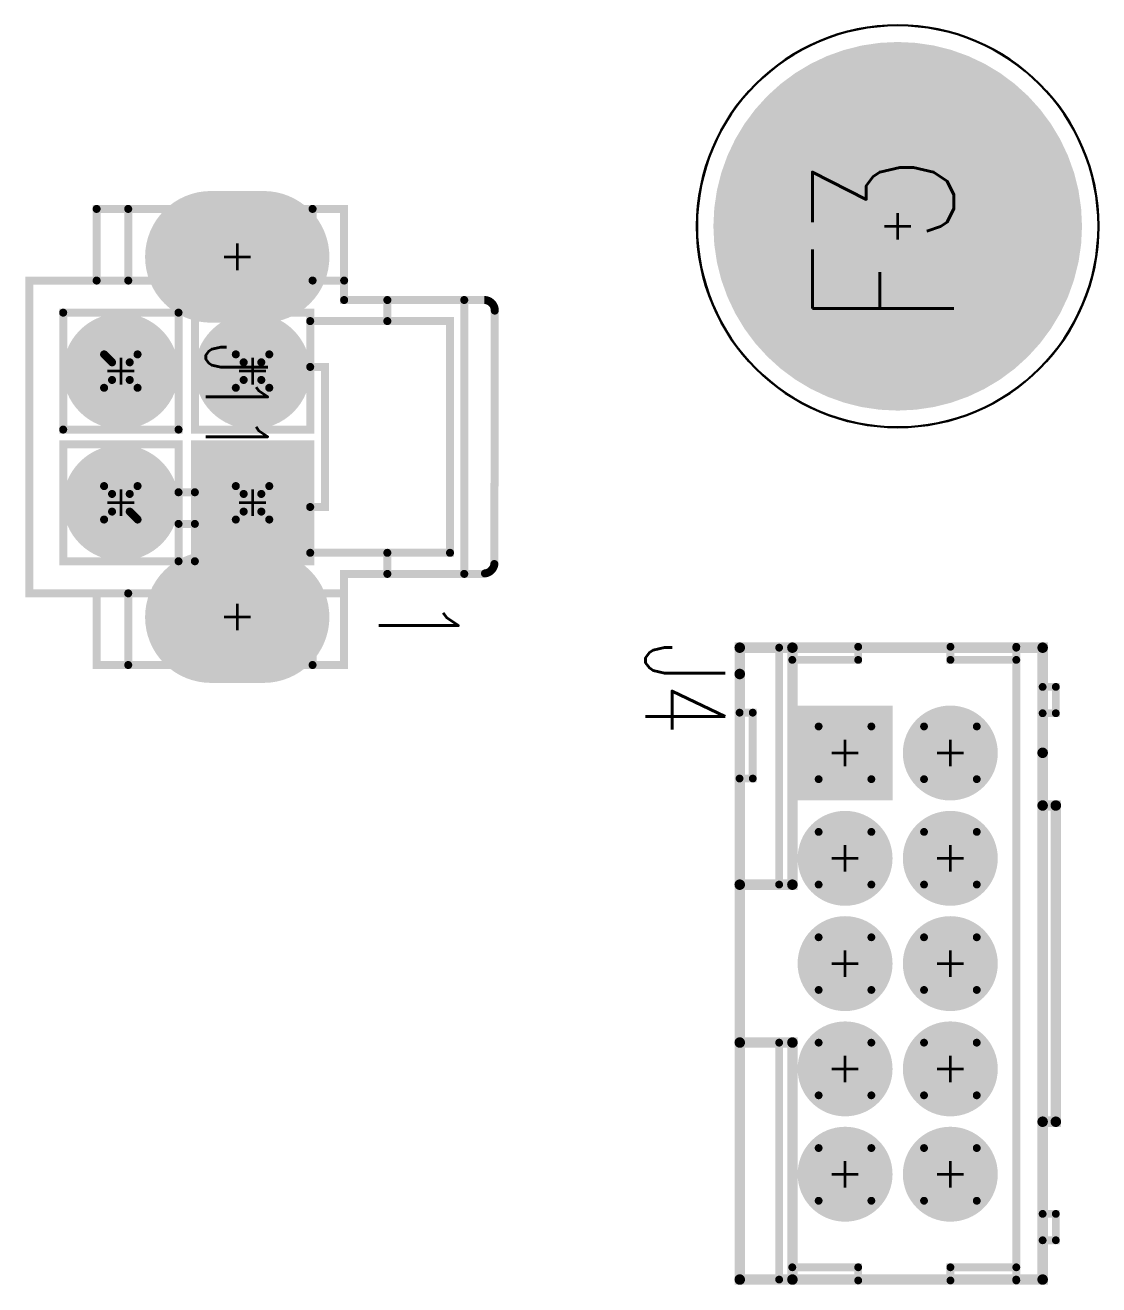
# Model space of a CAD drawing. Extents: x -711 to 95, y -82 to 290.
# Drawn here: x -607.07 to -586.68, y 159.9 to 183.82 of the extents above; entities that cross this region are included whole.
import ezdxf

# ---------------------------------------------------------------- set-up
doc = ezdxf.new("R2010")
doc.units = 0
doc.linetypes.add('KEEPOUT_00010000', pattern=[2, 1, 1])
for name, color, linetype in [('DRIL_PLTE_THRU_01', 96, 'CONTINUOUS'), ('DRIL_PLTE_THRU_02', 255, 'CONTINUOUS'), ('DRIL_PLTE_THRU_03', 3, 'CONTINUOUS'), ('DRIL_PLTE_THRU_04', 136, 'CONTINUOUS'), ('DRIL_PLTE_THRU_05', 176, 'CONTINUOUS'), ('DRIL_PLTE_THRU_06', 16, 'CONTINUOUS'), ('DRIL_SYMBOL', 2, 'CONTINUOUS'), ('KEEPOUT_01', 3, 'CONTINUOUS'), ('KEEPOUT_06', 1, 'CONTINUOUS'), ('PADS_BOT', 1, 'CONTINUOUS'), ('PADS_INNER', 3, 'CONTINUOUS'), ('PADS_TOP', 3, 'CONTINUOUS'), ('PADS_XR_02', 253, 'CONTINUOUS'), ('PADS_XR_03', 96, 'CONTINUOUS'), ('PADS_XR_22', 16, 'CONTINUOUS'), ('PADS_XR_23', 136, 'CONTINUOUS'), ('PADS_XR_27', 3, 'CONTINUOUS'), ('PADS_XR_30', 4, 'CONTINUOUS'), ('PART_NAME_26', 255, 'CONTINUOUS'), ('PART_NAME_27', 3, 'CONTINUOUS'), ('PART_TOP_2DLINE_26', 255, 'CONTINUOUS'), ('PART_TOP_2DLINE_27', 3, 'CONTINUOUS'), ('PART_TOP_COPPER_26', 255, 'CONTINUOUS'), ('PART_TOP_COPPER_27', 3, 'CONTINUOUS'), ('PART_TOP_TEXT_26', 255, 'CONTINUOUS')]:
    doc.layers.add(name, color=color, linetype=linetype)
doc.styles.add('W0$0254', font='simplex', dxfattribs={"width": 0.75})
doc.styles.add('W0$1524', font='simplex', dxfattribs={"width": 0.75})
doc.styles.add('W0$254', font='simplex', dxfattribs={"width": 0.75})

# ---------------------------------------------------------------- blocks, each defined once
blk = doc.blocks.new('PART_BODY_TOP_69')
at = {"layer": 'KEEPOUT_01', "linetype": 'KEEPOUT_00010000'}
blk.add_lwpolyline([(-3.818, 0, 1), (3.818, 0, 1)], format="xyb", close=True, dxfattribs=at)
at = {"layer": 'KEEPOUT_06', "linetype": 'KEEPOUT_00010000'}
blk.add_lwpolyline([(-3.81, 0, 1), (3.81, 0, 1)], format="xyb", close=True, dxfattribs=at)
blk = doc.blocks.new('DRIL_SYMBOL_3$50012')
at = {"layer": 'DRIL_SYMBOL', "const_width": 0.0508}
for points in [[(0, -0.254), (0, 0.254)], [(-0.254, 0), (0.254, 0)]]:
    blk.add_lwpolyline(points, dxfattribs=at)
blk = doc.blocks.new('DRIL_HOLE_3$50012')
at = {"const_width": 1.75006}
blk.add_lwpolyline([(-0.87503, 0, 1), (0.87503, 0, 1)], format="xyb", close=True, dxfattribs=at)
blk.add_blockref('DRIL_SYMBOL_3$50012', (0, 0))
blk = doc.blocks.new('PAD_8')
at = {"const_width": 1.75006}
blk.add_lwpolyline([(0, -0.87503, 1), (0, 0.87503, 1)], format="xyb", close=True, dxfattribs=at)
blk = doc.blocks.new('PAD_9')
at = {"const_width": 3.499697}
blk.add_lwpolyline([(0, -1.749848, 1), (0, 1.749848, 1)], format="xyb", close=True, dxfattribs=at)
blk = doc.blocks.new('PAD_10')
at = {"const_width": 2}
blk.add_lwpolyline([(0, -1, 1), (0, 1, 1)], format="xyb", close=True, dxfattribs=at)
blk = doc.blocks.new('PAD_0')
blk.add_lwpolyline([(0, 0, 1), (0, 0, 1)], format="xyb", close=True)
blk = doc.blocks.new('STK_TOP_18')
at = {"layer": 'DRIL_PLTE_THRU_01'}
blk.add_blockref('DRIL_HOLE_3$50012', (0, 0), dxfattribs=at)
at = {"layer": 'DRIL_PLTE_THRU_02'}
blk.add_blockref('DRIL_HOLE_3$50012', (0, 0), dxfattribs=at)
at = {"layer": 'DRIL_PLTE_THRU_03'}
blk.add_blockref('DRIL_HOLE_3$50012', (0, 0), dxfattribs=at)
at = {"layer": 'DRIL_PLTE_THRU_04'}
blk.add_blockref('DRIL_HOLE_3$50012', (0, 0), dxfattribs=at)
at = {"layer": 'DRIL_PLTE_THRU_05'}
blk.add_blockref('DRIL_HOLE_3$50012', (0, 0), dxfattribs=at)
at = {"layer": 'DRIL_PLTE_THRU_06'}
blk.add_blockref('DRIL_HOLE_3$50012', (0, 0), dxfattribs=at)
at = {"layer": 'PADS_BOT'}
blk.add_blockref('PAD_9', (0, 0), dxfattribs=at)
at = {"layer": 'PADS_INNER'}
blk.add_blockref('PAD_8', (0, 0), dxfattribs=at)
at = {"layer": 'PADS_TOP'}
blk.add_blockref('PAD_9', (0, 0), dxfattribs=at)
at = {"layer": 'PADS_XR_02'}
blk.add_blockref('PAD_10', (0, 0), dxfattribs=at)
at = {"layer": 'PADS_XR_03'}
blk.add_blockref('PAD_10', (0, 0), dxfattribs=at)
at = {"layer": 'PADS_XR_22'}
blk.add_blockref('PAD_0', (0, 0), dxfattribs=at)
at = {"layer": 'PADS_XR_23'}
blk.add_blockref('PAD_0', (0, 0), dxfattribs=at)
at = {"layer": 'PADS_XR_27'}
blk.add_blockref('PAD_0', (0, 0), dxfattribs=at)
at = {"layer": 'PADS_XR_30'}
blk.add_blockref('PAD_0', (0, 0), dxfattribs=at)
blk = doc.blocks.new('SYM_TOP_13')
for name in ['PART_BODY_TOP_69', 'STK_TOP_18']:
    blk.add_blockref(name, (0, 0))
blk = doc.blocks.new('PART_TOP_50')
blk.add_blockref('SYM_TOP_13', (0, 0))
at = {"layer": 'PART_NAME_26', "style": 'W0$0254', "width": 0.75}
blk.add_text('F3', height=2.68478, rotation=90, dxfattribs=at).set_placement((1.066006, -1.905))
blk = doc.blocks.new('SMOOTH_0$1494366667')
at = {"const_width": 0.0747}
blk.add_lwpolyline([(-0.037, 0, 1), (0.037, 0, 1)], format="xyb", close=True, dxfattribs=at)
blk = doc.blocks.new('SMOOTH_0$19939')
at = {"const_width": 0.0997}
blk.add_lwpolyline([(-0.05, 0, 1), (0.05, 0, 1)], format="xyb", close=True, dxfattribs=at)
blk = doc.blocks.new('PART_BODY_TOP_71')
at = {"layer": 'PART_TOP_2DLINE_26'}
for points, const_width in [([(3.002, 2.752), (3.002, 3.002), (-3.002, 3.002), (-3.002, 2.752), (-4.003, 2.752)], 0.199), ([(-5.499, -2.999), (-5.999, -2.999), (-5.999, 2.752), (5.999, 2.752), (5.999, -2.999), (-5.499, -2.999)], 0.199), ([(-5.999, 2.251), (5.999, 2.251)], 0.149), ([(-3.502, 1.501), (-4.503, 0.5)], 0.149), ([(-4.503, 1.501), (-3.502, 1.501), (-3.502, 0.5), (-4.503, 0.5), (-4.503, 1.501)], 0.149), ([(-4.503, 1.501), (-3.502, 0.5)], 0.149), ([(-2.501, 1.501), (-1.501, 1.501), (-1.501, 0.5), (-2.501, 0.5), (-2.501, 1.501)], 0.149), ([(-2.501, 1.501), (-1.501, 0.5)], 0.149), ([(-1.501, 1.501), (-2.501, 0.5)], 0.149), ([(-0.5, 1.501), (0.5, 1.501), (0.5, 0.5), (-0.5, 0.5), (-0.5, 1.501)], 0.149), ([(-0.5, 1.501), (0.5, 0.5)], 0.149), ([(0.5, 1.501), (-0.5, 0.5)], 0.149), ([(1.501, 1.501), (2.501, 1.501), (2.501, 0.5), (1.501, 0.5), (1.501, 1.501)], 0.149), ([(1.501, 1.501), (2.501, 0.5)], 0.149), ([(2.501, 1.501), (1.501, 0.5)], 0.149), ([(3.502, 1.501), (4.503, 1.501), (4.503, 0.5), (3.502, 0.5), (3.502, 1.501)], 0.149), ([(3.502, 1.501), (4.503, 0.5)], 0.149), ([(4.503, 1.501), (3.502, 0.5)], 0.149), ([(-4.503, -0.5), (-3.502, -0.5), (-3.502, -1.501), (-4.503, -1.501), (-4.503, -0.5)], 0.149), ([(-4.503, -0.5), (-3.502, -1.501)], 0.149), ([(-3.502, -0.5), (-4.503, -1.501)], 0.149), ([(-2.501, -0.5), (-1.501, -1.501)], 0.149), ([(-2.501, -0.5), (-1.501, -0.5), (-1.501, -1.501), (-2.501, -1.501), (-2.501, -0.5)], 0.149), ([(-1.501, -0.5), (-2.501, -1.501)], 0.149), ([(-0.5, -0.5), (0.5, -0.5), (0.5, -1.501), (-0.5, -1.501), (-0.5, -0.5)], 0.149), ([(-0.5, -0.5), (0.5, -1.501)], 0.149), ([(0.5, -0.5), (-0.5, -1.501)], 0.149), ([(1.501, -0.5), (2.501, -1.501)], 0.149), ([(2.501, -0.5), (1.501, -1.501)], 0.149), ([(1.501, -0.5), (2.501, -0.5), (2.501, -1.501), (1.501, -1.501), (1.501, -0.5)], 0.149), ([(3.502, -0.5), (4.503, -1.501)], 0.149), ([(3.502, -0.5), (4.503, -0.5), (4.503, -1.501), (3.502, -1.501), (3.502, -0.5)], 0.149), ([(4.503, -0.5), (3.502, -1.501)], 0.149), ([(-5.999, -1.999), (-1.499, -1.999), (-1.499, -2.999)], 0.199), ([(5.999, -1.999), (1.499, -1.999), (1.499, -2.999)], 0.199), ([(-5.999, -2.251), (-1.501, -2.251)], 0.149), ([(5.999, -2.251), (1.501, -2.251)], 0.149)]:
    blk.add_lwpolyline(points, dxfattribs=dict(at, const_width=const_width))
at = {"layer": 'PART_TOP_2DLINE_27'}
for points, const_width in [([(3.002, 2.752), (3.002, 3.002), (-3.002, 3.002), (-3.002, 2.752), (-4.003, 2.752)], 0.199), ([(-5.499, -2.999), (-5.999, -2.999), (-5.999, 2.752), (5.999, 2.752), (5.999, -2.999), (-5.499, -2.999)], 0.199), ([(-5.999, 2.251), (5.999, 2.251)], 0.149), ([(-3.502, 1.501), (-4.503, 0.5)], 0.149), ([(-4.503, 1.501), (-3.502, 1.501), (-3.502, 0.5), (-4.503, 0.5), (-4.503, 1.501)], 0.149), ([(-4.503, 1.501), (-3.502, 0.5)], 0.149), ([(-2.501, 1.501), (-1.501, 1.501), (-1.501, 0.5), (-2.501, 0.5), (-2.501, 1.501)], 0.149), ([(-2.501, 1.501), (-1.501, 0.5)], 0.149), ([(-1.501, 1.501), (-2.501, 0.5)], 0.149), ([(-0.5, 1.501), (0.5, 1.501), (0.5, 0.5), (-0.5, 0.5), (-0.5, 1.501)], 0.149), ([(-0.5, 1.501), (0.5, 0.5)], 0.149), ([(0.5, 1.501), (-0.5, 0.5)], 0.149), ([(1.501, 1.501), (2.501, 1.501), (2.501, 0.5), (1.501, 0.5), (1.501, 1.501)], 0.149), ([(1.501, 1.501), (2.501, 0.5)], 0.149), ([(2.501, 1.501), (1.501, 0.5)], 0.149), ([(3.502, 1.501), (4.503, 1.501), (4.503, 0.5), (3.502, 0.5), (3.502, 1.501)], 0.149), ([(3.502, 1.501), (4.503, 0.5)], 0.149), ([(4.503, 1.501), (3.502, 0.5)], 0.149), ([(-4.503, -0.5), (-3.502, -0.5), (-3.502, -1.501), (-4.503, -1.501), (-4.503, -0.5)], 0.149), ([(-4.503, -0.5), (-3.502, -1.501)], 0.149), ([(-3.502, -0.5), (-4.503, -1.501)], 0.149), ([(-2.501, -0.5), (-1.501, -1.501)], 0.149), ([(-2.501, -0.5), (-1.501, -0.5), (-1.501, -1.501), (-2.501, -1.501), (-2.501, -0.5)], 0.149), ([(-1.501, -0.5), (-2.501, -1.501)], 0.149), ([(-0.5, -0.5), (0.5, -0.5), (0.5, -1.501), (-0.5, -1.501), (-0.5, -0.5)], 0.149), ([(-0.5, -0.5), (0.5, -1.501)], 0.149), ([(0.5, -0.5), (-0.5, -1.501)], 0.149), ([(1.501, -0.5), (2.501, -1.501)], 0.149), ([(2.501, -0.5), (1.501, -1.501)], 0.149), ([(1.501, -0.5), (2.501, -0.5), (2.501, -1.501), (1.501, -1.501), (1.501, -0.5)], 0.149), ([(3.502, -0.5), (4.503, -1.501)], 0.149), ([(3.502, -0.5), (4.503, -0.5), (4.503, -1.501), (3.502, -1.501), (3.502, -0.5)], 0.149), ([(4.503, -0.5), (3.502, -1.501)], 0.149), ([(-5.999, -1.999), (-1.499, -1.999), (-1.499, -2.999)], 0.199), ([(5.999, -1.999), (1.499, -1.999), (1.499, -2.999)], 0.199), ([(-5.999, -2.251), (-1.501, -2.251)], 0.149), ([(5.999, -2.251), (1.501, -2.251)], 0.149)]:
    blk.add_lwpolyline(points, dxfattribs=dict(at, const_width=const_width))
at = {"layer": 'PART_TOP_COPPER_26', "const_width": 0.149}
for points in [[(-4.754, 3.002), (-4.754, 2.752), (-5.254, 2.752), (-5.254, 3.002)], [(4.752, 2.752), (5.253, 2.752), (5.253, 3.002), (4.752, 3.002)], [(-6.016, 1.001), (-5.767, 1.001), (-5.767, 2.252), (-6.016, 2.252)], [(5.766, 1.001), (6.016, 1.001), (6.016, 2.252), (5.766, 2.252)], [(-5.767, -0.75), (-5.767, -2.001), (-6.016, -2.001), (-6.016, -0.75)], [(6.016, -0.75), (6.016, -2.001), (5.766, -2.001), (5.766, -0.75)], [(-3.514, -3.002), (-3.514, -2.752), (-4.765, -2.752), (-4.765, -3.002)]]:
    blk.add_lwpolyline(points, close=True, dxfattribs=at)
at = {"layer": 'PART_TOP_COPPER_27', "const_width": 0.149}
for points in [[(-4.754, 3.002), (-4.754, 2.752), (-5.254, 2.752), (-5.254, 3.002)], [(4.752, 2.752), (5.253, 2.752), (5.253, 3.002), (4.752, 3.002)], [(-6.016, 1.001), (-5.767, 1.001), (-5.767, 2.252), (-6.016, 2.252)], [(5.766, 1.001), (6.016, 1.001), (6.016, 2.252), (5.766, 2.252)], [(-5.767, -0.75), (-5.767, -2.001), (-6.016, -2.001), (-6.016, -0.75)], [(6.016, -0.75), (6.016, -2.001), (5.766, -2.001), (5.766, -0.75)], [(-3.514, -3.002), (-3.514, -2.752), (-4.765, -2.752), (-4.765, -3.002)]]:
    blk.add_lwpolyline(points, close=True, dxfattribs=at)
at = {"layer": 'PART_TOP_2DLINE_26'}
for name, p in [('SMOOTH_0$19939', (-3.002, 3.002)), ('SMOOTH_0$19939', (3.002, 3.002)), ('SMOOTH_0$19939', (-5.999, 2.752)), ('SMOOTH_0$19939', (-4.003, 2.752)), ('SMOOTH_0$19939', (-3.002, 2.752)), ('SMOOTH_0$19939', (3.002, 2.752)), ('SMOOTH_0$19939', (5.999, 2.752)), ('SMOOTH_0$1494366667', (-5.999, 2.251)), ('SMOOTH_0$1494366667', (5.999, 2.251)), ('SMOOTH_0$1494366667', (-4.503, 1.501)), ('SMOOTH_0$1494366667', (-4.503, 1.501)), ('SMOOTH_0$1494366667', (-4.503, 1.501)), ('SMOOTH_0$1494366667', (-3.502, 1.501)), ('SMOOTH_0$1494366667', (-3.502, 1.501)), ('SMOOTH_0$1494366667', (-2.501, 1.501)), ('SMOOTH_0$1494366667', (-2.501, 1.501)), ('SMOOTH_0$1494366667', (-2.501, 1.501)), ('SMOOTH_0$1494366667', (-1.501, 1.501)), ('SMOOTH_0$1494366667', (-1.501, 1.501)), ('SMOOTH_0$1494366667', (-0.5, 1.501)), ('SMOOTH_0$1494366667', (-0.5, 1.501)), ('SMOOTH_0$1494366667', (-0.5, 1.501)), ('SMOOTH_0$1494366667', (0.5, 1.501)), ('SMOOTH_0$1494366667', (0.5, 1.501)), ('SMOOTH_0$1494366667', (1.501, 1.501)), ('SMOOTH_0$1494366667', (1.501, 1.501)), ('SMOOTH_0$1494366667', (1.501, 1.501)), ('SMOOTH_0$1494366667', (2.501, 1.501)), ('SMOOTH_0$1494366667', (2.501, 1.501)), ('SMOOTH_0$1494366667', (3.502, 1.501)), ('SMOOTH_0$1494366667', (3.502, 1.501)), ('SMOOTH_0$1494366667', (3.502, 1.501)), ('SMOOTH_0$1494366667', (4.503, 1.501)), ('SMOOTH_0$1494366667', (4.503, 1.501)), ('SMOOTH_0$1494366667', (-4.503, 0.5)), ('SMOOTH_0$1494366667', (-4.503, 0.5)), ('SMOOTH_0$1494366667', (-3.502, 0.5)), ('SMOOTH_0$1494366667', (-3.502, 0.5)), ('SMOOTH_0$1494366667', (-2.501, 0.5)), ('SMOOTH_0$1494366667', (-2.501, 0.5)), ('SMOOTH_0$1494366667', (-1.501, 0.5)), ('SMOOTH_0$1494366667', (-1.501, 0.5)), ('SMOOTH_0$1494366667', (-0.5, 0.5)), ('SMOOTH_0$1494366667', (-0.5, 0.5)), ('SMOOTH_0$1494366667', (0.5, 0.5)), ('SMOOTH_0$1494366667', (0.5, 0.5)), ('SMOOTH_0$1494366667', (1.501, 0.5)), ('SMOOTH_0$1494366667', (1.501, 0.5)), ('SMOOTH_0$1494366667', (2.501, 0.5)), ('SMOOTH_0$1494366667', (2.501, 0.5)), ('SMOOTH_0$1494366667', (3.502, 0.5)), ('SMOOTH_0$1494366667', (3.502, 0.5)), ('SMOOTH_0$1494366667', (4.503, 0.5)), ('SMOOTH_0$1494366667', (4.503, 0.5)), ('SMOOTH_0$1494366667', (-4.503, -0.5)), ('SMOOTH_0$1494366667', (-4.503, -0.5)), ('SMOOTH_0$1494366667', (-4.503, -0.5)), ('SMOOTH_0$1494366667', (-3.502, -0.5)), ('SMOOTH_0$1494366667', (-3.502, -0.5)), ('SMOOTH_0$1494366667', (-2.501, -0.5)), ('SMOOTH_0$1494366667', (-2.501, -0.5)), ('SMOOTH_0$1494366667', (-2.501, -0.5)), ('SMOOTH_0$1494366667', (-1.501, -0.5)), ('SMOOTH_0$1494366667', (-1.501, -0.5)), ('SMOOTH_0$1494366667', (-0.5, -0.5)), ('SMOOTH_0$1494366667', (-0.5, -0.5)), ('SMOOTH_0$1494366667', (-0.5, -0.5)), ('SMOOTH_0$1494366667', (0.5, -0.5)), ('SMOOTH_0$1494366667', (0.5, -0.5)), ('SMOOTH_0$1494366667', (1.501, -0.5)), ('SMOOTH_0$1494366667', (1.501, -0.5)), ('SMOOTH_0$1494366667', (1.501, -0.5)), ('SMOOTH_0$1494366667', (2.501, -0.5)), ('SMOOTH_0$1494366667', (2.501, -0.5)), ('SMOOTH_0$1494366667', (3.502, -0.5)), ('SMOOTH_0$1494366667', (3.502, -0.5)), ('SMOOTH_0$1494366667', (3.502, -0.5)), ('SMOOTH_0$1494366667', (4.503, -0.5)), ('SMOOTH_0$1494366667', (4.503, -0.5)), ('SMOOTH_0$1494366667', (-4.503, -1.501)), ('SMOOTH_0$1494366667', (-4.503, -1.501)), ('SMOOTH_0$1494366667', (-3.502, -1.501)), ('SMOOTH_0$1494366667', (-3.502, -1.501)), ('SMOOTH_0$1494366667', (-2.501, -1.501)), ('SMOOTH_0$1494366667', (-2.501, -1.501)), ('SMOOTH_0$1494366667', (-1.501, -1.501)), ('SMOOTH_0$1494366667', (-1.501, -1.501)), ('SMOOTH_0$1494366667', (-0.5, -1.501)), ('SMOOTH_0$1494366667', (-0.5, -1.501)), ('SMOOTH_0$1494366667', (0.5, -1.501)), ('SMOOTH_0$1494366667', (0.5, -1.501)), ('SMOOTH_0$1494366667', (1.501, -1.501)), ('SMOOTH_0$1494366667', (1.501, -1.501)), ('SMOOTH_0$1494366667', (2.501, -1.501)), ('SMOOTH_0$1494366667', (2.501, -1.501)), ('SMOOTH_0$1494366667', (3.502, -1.501)), ('SMOOTH_0$1494366667', (3.502, -1.501)), ('SMOOTH_0$1494366667', (4.503, -1.501)), ('SMOOTH_0$1494366667', (4.503, -1.501)), ('SMOOTH_0$19939', (-5.999, -1.999)), ('SMOOTH_0$19939', (-1.499, -1.999)), ('SMOOTH_0$19939', (1.499, -1.999)), ('SMOOTH_0$19939', (5.999, -1.999)), ('SMOOTH_0$1494366667', (-5.999, -2.251)), ('SMOOTH_0$1494366667', (-1.501, -2.251)), ('SMOOTH_0$1494366667', (1.501, -2.251)), ('SMOOTH_0$1494366667', (5.999, -2.251)), ('SMOOTH_0$19939', (-5.999, -2.999)), ('SMOOTH_0$19939', (-5.499, -2.999)), ('SMOOTH_0$19939', (-5.499, -2.999)), ('SMOOTH_0$19939', (-1.499, -2.999)), ('SMOOTH_0$19939', (1.499, -2.999)), ('SMOOTH_0$19939', (5.999, -2.999))]:
    blk.add_blockref(name, p, dxfattribs=at)
at = {"layer": 'PART_TOP_2DLINE_27'}
for name, p in [('SMOOTH_0$19939', (-3.002, 3.002)), ('SMOOTH_0$19939', (3.002, 3.002)), ('SMOOTH_0$19939', (-5.999, 2.752)), ('SMOOTH_0$19939', (-4.003, 2.752)), ('SMOOTH_0$19939', (-3.002, 2.752)), ('SMOOTH_0$19939', (3.002, 2.752)), ('SMOOTH_0$19939', (5.999, 2.752)), ('SMOOTH_0$1494366667', (-5.999, 2.251)), ('SMOOTH_0$1494366667', (5.999, 2.251)), ('SMOOTH_0$1494366667', (-4.503, 1.501)), ('SMOOTH_0$1494366667', (-4.503, 1.501)), ('SMOOTH_0$1494366667', (-4.503, 1.501)), ('SMOOTH_0$1494366667', (-3.502, 1.501)), ('SMOOTH_0$1494366667', (-3.502, 1.501)), ('SMOOTH_0$1494366667', (-2.501, 1.501)), ('SMOOTH_0$1494366667', (-2.501, 1.501)), ('SMOOTH_0$1494366667', (-2.501, 1.501)), ('SMOOTH_0$1494366667', (-1.501, 1.501)), ('SMOOTH_0$1494366667', (-1.501, 1.501)), ('SMOOTH_0$1494366667', (-0.5, 1.501)), ('SMOOTH_0$1494366667', (-0.5, 1.501)), ('SMOOTH_0$1494366667', (-0.5, 1.501)), ('SMOOTH_0$1494366667', (0.5, 1.501)), ('SMOOTH_0$1494366667', (0.5, 1.501)), ('SMOOTH_0$1494366667', (1.501, 1.501)), ('SMOOTH_0$1494366667', (1.501, 1.501)), ('SMOOTH_0$1494366667', (1.501, 1.501)), ('SMOOTH_0$1494366667', (2.501, 1.501)), ('SMOOTH_0$1494366667', (2.501, 1.501)), ('SMOOTH_0$1494366667', (3.502, 1.501)), ('SMOOTH_0$1494366667', (3.502, 1.501)), ('SMOOTH_0$1494366667', (3.502, 1.501)), ('SMOOTH_0$1494366667', (4.503, 1.501)), ('SMOOTH_0$1494366667', (4.503, 1.501)), ('SMOOTH_0$1494366667', (-4.503, 0.5)), ('SMOOTH_0$1494366667', (-4.503, 0.5)), ('SMOOTH_0$1494366667', (-3.502, 0.5)), ('SMOOTH_0$1494366667', (-3.502, 0.5)), ('SMOOTH_0$1494366667', (-2.501, 0.5)), ('SMOOTH_0$1494366667', (-2.501, 0.5)), ('SMOOTH_0$1494366667', (-1.501, 0.5)), ('SMOOTH_0$1494366667', (-1.501, 0.5)), ('SMOOTH_0$1494366667', (-0.5, 0.5)), ('SMOOTH_0$1494366667', (-0.5, 0.5)), ('SMOOTH_0$1494366667', (0.5, 0.5)), ('SMOOTH_0$1494366667', (0.5, 0.5)), ('SMOOTH_0$1494366667', (1.501, 0.5)), ('SMOOTH_0$1494366667', (1.501, 0.5)), ('SMOOTH_0$1494366667', (2.501, 0.5)), ('SMOOTH_0$1494366667', (2.501, 0.5)), ('SMOOTH_0$1494366667', (3.502, 0.5)), ('SMOOTH_0$1494366667', (3.502, 0.5)), ('SMOOTH_0$1494366667', (4.503, 0.5)), ('SMOOTH_0$1494366667', (4.503, 0.5)), ('SMOOTH_0$1494366667', (-4.503, -0.5)), ('SMOOTH_0$1494366667', (-4.503, -0.5)), ('SMOOTH_0$1494366667', (-4.503, -0.5)), ('SMOOTH_0$1494366667', (-3.502, -0.5)), ('SMOOTH_0$1494366667', (-3.502, -0.5)), ('SMOOTH_0$1494366667', (-2.501, -0.5)), ('SMOOTH_0$1494366667', (-2.501, -0.5)), ('SMOOTH_0$1494366667', (-2.501, -0.5)), ('SMOOTH_0$1494366667', (-1.501, -0.5)), ('SMOOTH_0$1494366667', (-1.501, -0.5)), ('SMOOTH_0$1494366667', (-0.5, -0.5)), ('SMOOTH_0$1494366667', (-0.5, -0.5)), ('SMOOTH_0$1494366667', (-0.5, -0.5)), ('SMOOTH_0$1494366667', (0.5, -0.5)), ('SMOOTH_0$1494366667', (0.5, -0.5)), ('SMOOTH_0$1494366667', (1.501, -0.5)), ('SMOOTH_0$1494366667', (1.501, -0.5)), ('SMOOTH_0$1494366667', (1.501, -0.5)), ('SMOOTH_0$1494366667', (2.501, -0.5)), ('SMOOTH_0$1494366667', (2.501, -0.5)), ('SMOOTH_0$1494366667', (3.502, -0.5)), ('SMOOTH_0$1494366667', (3.502, -0.5)), ('SMOOTH_0$1494366667', (3.502, -0.5)), ('SMOOTH_0$1494366667', (4.503, -0.5)), ('SMOOTH_0$1494366667', (4.503, -0.5)), ('SMOOTH_0$1494366667', (-4.503, -1.501)), ('SMOOTH_0$1494366667', (-4.503, -1.501)), ('SMOOTH_0$1494366667', (-3.502, -1.501)), ('SMOOTH_0$1494366667', (-3.502, -1.501)), ('SMOOTH_0$1494366667', (-2.501, -1.501)), ('SMOOTH_0$1494366667', (-2.501, -1.501)), ('SMOOTH_0$1494366667', (-1.501, -1.501)), ('SMOOTH_0$1494366667', (-1.501, -1.501)), ('SMOOTH_0$1494366667', (-0.5, -1.501)), ('SMOOTH_0$1494366667', (-0.5, -1.501)), ('SMOOTH_0$1494366667', (0.5, -1.501)), ('SMOOTH_0$1494366667', (0.5, -1.501)), ('SMOOTH_0$1494366667', (1.501, -1.501)), ('SMOOTH_0$1494366667', (1.501, -1.501)), ('SMOOTH_0$1494366667', (2.501, -1.501)), ('SMOOTH_0$1494366667', (2.501, -1.501)), ('SMOOTH_0$1494366667', (3.502, -1.501)), ('SMOOTH_0$1494366667', (3.502, -1.501)), ('SMOOTH_0$1494366667', (4.503, -1.501)), ('SMOOTH_0$1494366667', (4.503, -1.501)), ('SMOOTH_0$19939', (-5.999, -1.999)), ('SMOOTH_0$19939', (-1.499, -1.999)), ('SMOOTH_0$19939', (1.499, -1.999)), ('SMOOTH_0$19939', (5.999, -1.999)), ('SMOOTH_0$1494366667', (-5.999, -2.251)), ('SMOOTH_0$1494366667', (-1.501, -2.251)), ('SMOOTH_0$1494366667', (1.501, -2.251)), ('SMOOTH_0$1494366667', (5.999, -2.251)), ('SMOOTH_0$19939', (-5.999, -2.999)), ('SMOOTH_0$19939', (-5.499, -2.999)), ('SMOOTH_0$19939', (-5.499, -2.999)), ('SMOOTH_0$19939', (-1.499, -2.999)), ('SMOOTH_0$19939', (1.499, -2.999)), ('SMOOTH_0$19939', (5.999, -2.999))]:
    blk.add_blockref(name, p, dxfattribs=at)
at = {"layer": 'PART_TOP_COPPER_26'}
for p in [(-5.254, 3.002), (-4.754, 3.002), (4.752, 3.002), (5.253, 3.002), (-5.254, 2.752), (-4.754, 2.752), (4.752, 2.752), (5.253, 2.752), (-6.016, 2.252), (-5.767, 2.252), (5.766, 2.252), (6.016, 2.252), (-6.016, 1.001), (-5.767, 1.001), (5.766, 1.001), (6.016, 1.001), (-6.016, -0.75), (-5.767, -0.75), (5.766, -0.75), (6.016, -0.75), (-6.016, -2.001), (-5.767, -2.001), (5.766, -2.001), (6.016, -2.001), (-4.765, -2.752), (-3.514, -2.752), (-4.765, -3.002), (-3.514, -3.002)]:
    blk.add_blockref('SMOOTH_0$1494366667', p, dxfattribs=at)
at = {"layer": 'PART_TOP_COPPER_27'}
for p in [(-5.254, 3.002), (-4.754, 3.002), (4.752, 3.002), (5.253, 3.002), (-5.254, 2.752), (-4.754, 2.752), (4.752, 2.752), (5.253, 2.752), (-6.016, 2.252), (-5.767, 2.252), (5.766, 2.252), (6.016, 2.252), (-6.016, 1.001), (-5.767, 1.001), (5.766, 1.001), (6.016, 1.001), (-6.016, -0.75), (-5.767, -0.75), (5.766, -0.75), (6.016, -0.75), (-6.016, -2.001), (-5.767, -2.001), (5.766, -2.001), (6.016, -2.001), (-4.765, -2.752), (-3.514, -2.752), (-4.765, -3.002), (-3.514, -3.002)]:
    blk.add_blockref('SMOOTH_0$1494366667', p, dxfattribs=at)
blk = doc.blocks.new('DRIL_SYMBOL_0$7992533333')
at = {"layer": 'DRIL_SYMBOL', "const_width": 0.0508}
for points in [[(0, -0.254), (0, 0.254)], [(-0.254, 0), (0.254, 0)]]:
    blk.add_lwpolyline(points, dxfattribs=at)
blk = doc.blocks.new('DRIL_HOLE_0$7992533333')
at = {"const_width": 0.4}
blk.add_lwpolyline([(-0.2, 0, 1), (0.2, 0, 1)], format="xyb", close=True, dxfattribs=at)
blk.add_blockref('DRIL_SYMBOL_0$7992533333', (0, 0))
blk = doc.blocks.new('PAD_20')
at = {"const_width": 0.774277}
blk.add_lwpolyline([(0, -0.387138, 1), (0, 0.387138, 1)], format="xyb", close=True, dxfattribs=at)
blk = doc.blocks.new('PAD_21')
at = {"const_width": 1.549}
blk.add_lwpolyline([(-0.774, 0), (0.774, 0)], dxfattribs=at)
blk = doc.blocks.new('PAD_22')
at = {"const_width": 1.803}
blk.add_lwpolyline([(-0.901, 0), (0.901, 0)], dxfattribs=at)
blk = doc.blocks.new('STK_TOP_20')
at = {"layer": 'DRIL_PLTE_THRU_01'}
blk.add_blockref('DRIL_HOLE_0$7992533333', (0, 0), dxfattribs=at)
at = {"layer": 'DRIL_PLTE_THRU_02'}
blk.add_blockref('DRIL_HOLE_0$7992533333', (0, 0), dxfattribs=at)
at = {"layer": 'DRIL_PLTE_THRU_03'}
blk.add_blockref('DRIL_HOLE_0$7992533333', (0, 0), dxfattribs=at)
at = {"layer": 'DRIL_PLTE_THRU_04'}
blk.add_blockref('DRIL_HOLE_0$7992533333', (0, 0), dxfattribs=at)
at = {"layer": 'DRIL_PLTE_THRU_05'}
blk.add_blockref('DRIL_HOLE_0$7992533333', (0, 0), dxfattribs=at)
at = {"layer": 'DRIL_PLTE_THRU_06'}
blk.add_blockref('DRIL_HOLE_0$7992533333', (0, 0), dxfattribs=at)
at = {"layer": 'PADS_BOT'}
blk.add_blockref('PAD_21', (0, 0), dxfattribs=at)
at = {"layer": 'PADS_INNER'}
blk.add_blockref('PAD_20', (0, 0), dxfattribs=at)
at = {"layer": 'PADS_TOP'}
blk.add_blockref('PAD_21', (0, 0), dxfattribs=at)
at = {"layer": 'PADS_XR_02'}
blk.add_blockref('PAD_22', (0, 0), dxfattribs=at)
at = {"layer": 'PADS_XR_03'}
blk.add_blockref('PAD_22', (0, 0), dxfattribs=at)
at = {"layer": 'PADS_XR_22'}
blk.add_blockref('PAD_0', (0, 0), dxfattribs=at)
at = {"layer": 'PADS_XR_23'}
blk.add_blockref('PAD_0', (0, 0), dxfattribs=at)
at = {"layer": 'PADS_XR_27'}
blk.add_blockref('PAD_0', (0, 0), dxfattribs=at)
at = {"layer": 'PADS_XR_30'}
blk.add_blockref('PAD_0', (0, 0), dxfattribs=at)
blk = doc.blocks.new('PAD_23')
at = {"const_width": 0.901277}
blk.add_lwpolyline([(0, -0.450638, 1), (0, 0.450638, 1)], format="xyb", close=True, dxfattribs=at)
blk = doc.blocks.new('STK_TOP_21')
at = {"layer": 'DRIL_PLTE_THRU_01'}
blk.add_blockref('DRIL_HOLE_0$7992533333', (0, 0), dxfattribs=at)
at = {"layer": 'DRIL_PLTE_THRU_02'}
blk.add_blockref('DRIL_HOLE_0$7992533333', (0, 0), dxfattribs=at)
at = {"layer": 'DRIL_PLTE_THRU_03'}
blk.add_blockref('DRIL_HOLE_0$7992533333', (0, 0), dxfattribs=at)
at = {"layer": 'DRIL_PLTE_THRU_04'}
blk.add_blockref('DRIL_HOLE_0$7992533333', (0, 0), dxfattribs=at)
at = {"layer": 'DRIL_PLTE_THRU_05'}
blk.add_blockref('DRIL_HOLE_0$7992533333', (0, 0), dxfattribs=at)
at = {"layer": 'DRIL_PLTE_THRU_06'}
blk.add_blockref('DRIL_HOLE_0$7992533333', (0, 0), dxfattribs=at)
at = {"layer": 'PADS_BOT'}
blk.add_blockref('PAD_20', (0, 0), dxfattribs=at)
at = {"layer": 'PADS_INNER'}
blk.add_blockref('PAD_20', (0, 0), dxfattribs=at)
at = {"layer": 'PADS_TOP'}
blk.add_blockref('PAD_20', (0, 0), dxfattribs=at)
at = {"layer": 'PADS_XR_02'}
blk.add_blockref('PAD_23', (0, 0), dxfattribs=at)
at = {"layer": 'PADS_XR_03'}
blk.add_blockref('PAD_23', (0, 0), dxfattribs=at)
at = {"layer": 'PADS_XR_22'}
blk.add_blockref('PAD_0', (0, 0), dxfattribs=at)
at = {"layer": 'PADS_XR_23'}
blk.add_blockref('PAD_0', (0, 0), dxfattribs=at)
at = {"layer": 'PADS_XR_27'}
blk.add_blockref('PAD_0', (0, 0), dxfattribs=at)
at = {"layer": 'PADS_XR_30'}
blk.add_blockref('PAD_0', (0, 0), dxfattribs=at)
blk = doc.blocks.new('SYM_TOP_15')
for name, p in [('PART_BODY_TOP_71', (0, 0)), ('STK_TOP_21', (-3.999, 0.999)), ('STK_TOP_21', (-1.999, 0.999)), ('STK_TOP_21', (0, 0.999)), ('STK_TOP_21', (1.999, 0.999)), ('STK_TOP_21', (3.999, 0.999)), ('STK_TOP_20', (-3.999, -0.999)), ('STK_TOP_21', (-1.999, -0.999)), ('STK_TOP_21', (0, -0.999)), ('STK_TOP_21', (1.999, -0.999)), ('STK_TOP_21', (3.999, -0.999))]:
    blk.add_blockref(name, p)
blk = doc.blocks.new('PART_TOP_56')
blk.add_blockref('SYM_TOP_15', (0, 0))
at = {"layer": 'PART_NAME_26', "style": 'W0$254', "width": 0.75}
blk.add_text('J4', height=1.5113, dxfattribs=at).set_placement((-6.099, -4.786))
at = {"layer": 'PART_NAME_27', "style": 'W0$254', "width": 0.75}
blk.add_text('J4', height=1.5113, dxfattribs=at).set_placement((-6.099, -4.786))
blk = doc.blocks.new('SMOOTH_0$1524')
at = {"const_width": 0.0762}
blk.add_lwpolyline([(-0.0381, 0, 1), (0.0381, 0, 1)], format="xyb", close=True, dxfattribs=at)
blk = doc.blocks.new('PART_BODY_TOP_66')
at = {"layer": 'PART_TOP_2DLINE_26', "const_width": 0.152}
blk.add_lwpolyline([(2.591, 5.664, 0.342864), (2.413, 5.842), (-2.4, 5.85, 0.414214), (-2.6, 5.65), (-2.6, 5.27), (2.6, 5.27), (2.6, 5.65)], format="xyb", dxfattribs=at)
for points in [[(-2.6, 5.27), (-2.6, 3.81), (-2.2, 3.81)], [(2.6, 5.27), (2.6, 3.81), (2.6, 2.99), (2.97, 2.99)], [(2.2, 5), (2.2, 3.81), (2.2, 2.345), (2.36, 2.345), (2.36, -2.345), (0.14, -2.345), (0.14, -0.155), (1.05, -0.155), (1.05, 0.155), (0.14, 0.155), (0.14, 2.345), (1.33, 2.345), (1.33, 2.625), (-1.33, 2.625), (-1.33, 2.345), (-0.14, 2.345), (-0.14, 0.155), (-2.36, 0.155), (-2.36, 2.345), (-2.2, 2.345), (-2.2, 3.81), (-2.2, 5), (2.2, 5)], [(-2.6, 3.81), (-2.6, 2.99), (-2.97, 2.99)], [(2.6, 3.81), (2.2, 3.81)], [(-2.97, -1.11), (-4.33, -1.11), (-4.33, 2.39), (-4.33, 2.99), (-2.97, 2.99), (-2.97, -2.99), (2.97, -2.99), (2.97, 2.99), (4.33, 2.99), (4.33, 2.39), (2.97, 2.39)], [(-4.33, 2.39), (-2.97, 2.39)], [(-2.2, 2.345), (-1.33, 2.345)], [(1.33, 2.345), (2.2, 2.345)], [(4.33, 2.39), (4.33, -1.11), (4.33, -1.71), (2.97, -1.71)], [(-1.417, 1.082), (-1.082, 1.082), (-0.933, 0.933), (-1.568, 0.933), (-1.417, 1.082), (-1.417, 1.417), (-1.082, 1.417), (-0.933, 1.568), (-1.568, 1.568), (-1.417, 1.417)], [(-1.568, 1.568), (-1.568, 0.933)], [(-1.082, 1.082), (-1.082, 1.417)], [(-0.933, 1.568), (-0.933, 0.933)], [(1.082, 1.082), (1.417, 1.082), (1.568, 0.933), (0.933, 0.933), (1.082, 1.082), (1.082, 1.417), (1.417, 1.417), (1.568, 1.568), (0.933, 1.568), (1.082, 1.417)], [(0.933, 1.568), (0.933, 0.933)], [(1.417, 1.082), (1.417, 1.417)], [(1.568, 1.568), (1.568, 0.933)], [(1.05, -0.155), (1.65, -0.155), (1.65, 0.155), (2.36, 0.155)], [(1.65, 0.155), (1.05, 0.155)], [(-2.36, -2.345), (-2.36, -0.155), (-0.14, -0.155), (-0.14, -2.345), (-2.36, -2.345)], [(1.65, -0.155), (2.36, -0.155)], [(-1.082, -1.417), (-1.417, -1.417), (-1.417, -1.082), (-1.082, -1.082), (-1.082, -1.417), (-0.933, -1.568), (-1.568, -1.568), (-1.568, -0.933), (-1.417, -1.082)], [(-1.082, -1.082), (-0.933, -0.933), (-1.568, -0.933)], [(-0.933, -0.933), (-0.933, -1.568)], [(1.082, -1.082), (1.417, -1.082), (1.417, -1.417), (1.568, -1.568), (0.933, -1.568), (1.082, -1.417), (1.082, -1.082), (0.933, -0.933), (1.568, -0.933), (1.568, -1.568)], [(0.933, -0.933), (0.933, -1.568)], [(1.417, -1.082), (1.568, -0.933)], [(-2.97, -1.71), (-4.33, -1.71), (-4.33, -1.11)], [(4.33, -1.11), (2.97, -1.11)], [(-1.417, -1.417), (-1.568, -1.568)], [(1.082, -1.417), (1.417, -1.417)]]:
    blk.add_lwpolyline(points, dxfattribs=at)
at = {"layer": 'PART_TOP_2DLINE_27', "const_width": 0.152}
blk.add_lwpolyline([(2.591, 5.664, 0.342864), (2.413, 5.842), (-2.4, 5.85, 0.414214), (-2.6, 5.65), (-2.6, 5.27), (2.6, 5.27), (2.6, 5.65)], format="xyb", dxfattribs=at)
for points in [[(-2.6, 5.27), (-2.6, 3.81), (-2.2, 3.81)], [(2.6, 5.27), (2.6, 3.81), (2.6, 2.99), (2.97, 2.99)], [(2.2, 5), (2.2, 3.81), (2.2, 2.345), (2.36, 2.345), (2.36, -2.345), (0.14, -2.345), (0.14, -0.155), (1.05, -0.155), (1.05, 0.155), (0.14, 0.155), (0.14, 2.345), (1.33, 2.345), (1.33, 2.625), (-1.33, 2.625), (-1.33, 2.345), (-0.14, 2.345), (-0.14, 0.155), (-2.36, 0.155), (-2.36, 2.345), (-2.2, 2.345), (-2.2, 3.81), (-2.2, 5), (2.2, 5)], [(-2.6, 3.81), (-2.6, 2.99), (-2.97, 2.99)], [(2.6, 3.81), (2.2, 3.81)], [(-2.97, -1.11), (-4.33, -1.11), (-4.33, 2.39), (-4.33, 2.99), (-2.97, 2.99), (-2.97, -2.99), (2.97, -2.99), (2.97, 2.99), (4.33, 2.99), (4.33, 2.39), (2.97, 2.39)], [(-4.33, 2.39), (-2.97, 2.39)], [(-2.2, 2.345), (-1.33, 2.345)], [(1.33, 2.345), (2.2, 2.345)], [(4.33, 2.39), (4.33, -1.11), (4.33, -1.71), (2.97, -1.71)], [(-1.417, 1.082), (-1.082, 1.082), (-0.933, 0.933), (-1.568, 0.933), (-1.417, 1.082), (-1.417, 1.417), (-1.082, 1.417), (-0.933, 1.568), (-1.568, 1.568), (-1.417, 1.417)], [(-1.568, 1.568), (-1.568, 0.933)], [(-1.082, 1.082), (-1.082, 1.417)], [(-0.933, 1.568), (-0.933, 0.933)], [(1.082, 1.082), (1.417, 1.082), (1.568, 0.933), (0.933, 0.933), (1.082, 1.082), (1.082, 1.417), (1.417, 1.417), (1.568, 1.568), (0.933, 1.568), (1.082, 1.417)], [(0.933, 1.568), (0.933, 0.933)], [(1.417, 1.082), (1.417, 1.417)], [(1.568, 1.568), (1.568, 0.933)], [(1.05, -0.155), (1.65, -0.155), (1.65, 0.155), (2.36, 0.155)], [(1.65, 0.155), (1.05, 0.155)], [(-2.36, -2.345), (-2.36, -0.155), (-0.14, -0.155), (-0.14, -2.345), (-2.36, -2.345)], [(1.65, -0.155), (2.36, -0.155)], [(-1.082, -1.417), (-1.417, -1.417), (-1.417, -1.082), (-1.082, -1.082), (-1.082, -1.417), (-0.933, -1.568), (-1.568, -1.568), (-1.568, -0.933), (-1.417, -1.082)], [(-1.082, -1.082), (-0.933, -0.933), (-1.568, -0.933)], [(-0.933, -0.933), (-0.933, -1.568)], [(1.082, -1.082), (1.417, -1.082), (1.417, -1.417), (1.568, -1.568), (0.933, -1.568), (1.082, -1.417), (1.082, -1.082), (0.933, -0.933), (1.568, -0.933), (1.568, -1.568)], [(0.933, -0.933), (0.933, -1.568)], [(1.417, -1.082), (1.568, -0.933)], [(-2.97, -1.71), (-4.33, -1.71), (-4.33, -1.11)], [(4.33, -1.11), (2.97, -1.11)], [(-1.417, -1.417), (-1.568, -1.568)], [(1.082, -1.417), (1.417, -1.417)]]:
    blk.add_lwpolyline(points, dxfattribs=at)
at = {"layer": 'PART_TOP_2DLINE_26'}
for p in [(-2.4, 5.85), (2.413, 5.842), (2.591, 5.664), (-2.6, 5.27), (2.6, 5.27), (2.2, 5), (-2.6, 3.81), (-2.6, 3.81), (-2.2, 3.81), (2.2, 3.81), (2.2, 3.81), (2.6, 3.81), (2.6, 3.81), (-2.97, 2.99), (-2.6, 2.99), (-4.33, 2.39), (-4.33, 2.39), (-2.97, 2.39), (-2.2, 2.345), (-1.33, 2.345), (1.33, 2.345), (2.2, 2.345), (4.33, 2.39), (-1.568, 1.568), (-1.568, 1.568), (-1.417, 1.417), (-1.417, 1.417), (-1.082, 1.417), (-1.082, 1.417), (-0.933, 1.568), (-0.933, 1.568), (0.933, 1.568), (0.933, 1.568), (1.082, 1.417), (1.082, 1.417), (1.417, 1.417), (1.417, 1.417), (1.568, 1.568), (1.568, 1.568), (-1.568, 0.933), (-1.568, 0.933), (-1.417, 1.082), (-1.417, 1.082), (-1.082, 1.082), (-1.082, 1.082), (-0.933, 0.933), (-0.933, 0.933), (0.933, 0.933), (0.933, 0.933), (1.082, 1.082), (1.082, 1.082), (1.417, 1.082), (1.417, 1.082), (1.568, 0.933), (1.568, 0.933), (1.05, 0.155), (1.65, 0.155), (1.65, 0.155), (2.36, 0.155), (-2.36, -0.155), (-0.14, -0.155), (1.05, -0.155), (1.65, -0.155), (1.65, -0.155), (2.36, -0.155), (-1.568, -0.933), (-1.568, -0.933), (-0.933, -0.933), (-0.933, -0.933), (0.933, -0.933), (0.933, -0.933), (1.568, -0.933), (1.568, -0.933), (-4.33, -1.11), (-4.33, -1.11), (-2.97, -1.11), (-1.417, -1.082), (-1.417, -1.082), (-1.082, -1.082), (-1.082, -1.082), (1.082, -1.082), (1.082, -1.082), (1.417, -1.082), (1.417, -1.082), (2.97, -1.11), (4.33, -1.11), (4.33, -1.11), (-1.417, -1.417), (-1.417, -1.417), (-1.082, -1.417), (-1.082, -1.417), (1.082, -1.417), (1.082, -1.417), (1.417, -1.417), (1.417, -1.417), (-4.33, -1.71), (-2.97, -1.71), (-1.568, -1.568), (-1.568, -1.568), (-0.933, -1.568), (-0.933, -1.568), (0.933, -1.568), (0.933, -1.568), (1.568, -1.568), (1.568, -1.568), (-2.36, -2.345), (-2.36, -2.345), (-0.14, -2.345)]:
    blk.add_blockref('SMOOTH_0$1524', p, dxfattribs=at)
at = {"layer": 'PART_TOP_2DLINE_27'}
for p in [(-2.4, 5.85), (2.413, 5.842), (2.591, 5.664), (-2.6, 5.27), (2.6, 5.27), (2.2, 5), (-2.6, 3.81), (-2.6, 3.81), (-2.2, 3.81), (2.2, 3.81), (2.2, 3.81), (2.6, 3.81), (2.6, 3.81), (-2.97, 2.99), (-2.6, 2.99), (-4.33, 2.39), (-4.33, 2.39), (-2.97, 2.39), (-2.2, 2.345), (-1.33, 2.345), (1.33, 2.345), (2.2, 2.345), (4.33, 2.39), (-1.568, 1.568), (-1.568, 1.568), (-1.417, 1.417), (-1.417, 1.417), (-1.082, 1.417), (-1.082, 1.417), (-0.933, 1.568), (-0.933, 1.568), (0.933, 1.568), (0.933, 1.568), (1.082, 1.417), (1.082, 1.417), (1.417, 1.417), (1.417, 1.417), (1.568, 1.568), (1.568, 1.568), (-1.568, 0.933), (-1.568, 0.933), (-1.417, 1.082), (-1.417, 1.082), (-1.082, 1.082), (-1.082, 1.082), (-0.933, 0.933), (-0.933, 0.933), (0.933, 0.933), (0.933, 0.933), (1.082, 1.082), (1.082, 1.082), (1.417, 1.082), (1.417, 1.082), (1.568, 0.933), (1.568, 0.933), (1.05, 0.155), (1.65, 0.155), (1.65, 0.155), (2.36, 0.155), (-2.36, -0.155), (-0.14, -0.155), (1.05, -0.155), (1.65, -0.155), (1.65, -0.155), (2.36, -0.155), (-1.568, -0.933), (-1.568, -0.933), (-0.933, -0.933), (-0.933, -0.933), (0.933, -0.933), (0.933, -0.933), (1.568, -0.933), (1.568, -0.933), (-4.33, -1.11), (-4.33, -1.11), (-2.97, -1.11), (-1.417, -1.082), (-1.417, -1.082), (-1.082, -1.082), (-1.082, -1.082), (1.082, -1.082), (1.082, -1.082), (1.417, -1.082), (1.417, -1.082), (2.97, -1.11), (4.33, -1.11), (4.33, -1.11), (-1.417, -1.417), (-1.417, -1.417), (-1.082, -1.417), (-1.082, -1.417), (1.082, -1.417), (1.082, -1.417), (1.417, -1.417), (1.417, -1.417), (-4.33, -1.71), (-2.97, -1.71), (-1.568, -1.568), (-1.568, -1.568), (-0.933, -1.568), (-0.933, -1.568), (0.933, -1.568), (0.933, -1.568), (1.568, -1.568), (1.568, -1.568), (-2.36, -2.345), (-2.36, -2.345), (-0.14, -2.345)]:
    blk.add_blockref('SMOOTH_0$1524', p, dxfattribs=at)
at = {"layer": 'PART_TOP_TEXT_26', "style": 'W0$254', "width": 0.75}
blk.add_text('1', height=1.511, dxfattribs=at).set_placement((3.048, 3.647))
blk = doc.blocks.new('DRIL_SYMBOL_1$1997266667')
at = {"layer": 'DRIL_SYMBOL', "const_width": 0.0508}
for points in [[(0, -0.254), (0, 0.254)], [(-0.254, 0), (0.254, 0)]]:
    blk.add_lwpolyline(points, dxfattribs=at)
blk = doc.blocks.new('DRIL_HOLE_1$1997266667')
at = {"const_width": 0.6}
blk.add_lwpolyline([(-0.3, 0, 1), (0.3, 0, 1)], format="xyb", close=True, dxfattribs=at)
blk.add_blockref('DRIL_SYMBOL_1$1997266667', (0, 0))
blk = doc.blocks.new('PAD_15')
at = {"const_width": 0.85}
blk.add_lwpolyline([(0, -0.425, 1), (0, 0.425, 1)], format="xyb", close=True, dxfattribs=at)
blk = doc.blocks.new('PAD_13')
at = {"const_width": 1.09982}
blk.add_lwpolyline([(0, -0.54991, 1), (0, 0.54991, 1)], format="xyb", close=True, dxfattribs=at)
blk = doc.blocks.new('STK_TOP_12')
at = {"layer": 'DRIL_PLTE_THRU_01'}
blk.add_blockref('DRIL_HOLE_1$1997266667', (0, 0), dxfattribs=at)
at = {"layer": 'DRIL_PLTE_THRU_02'}
blk.add_blockref('DRIL_HOLE_1$1997266667', (0, 0), dxfattribs=at)
at = {"layer": 'DRIL_PLTE_THRU_03'}
blk.add_blockref('DRIL_HOLE_1$1997266667', (0, 0), dxfattribs=at)
at = {"layer": 'DRIL_PLTE_THRU_04'}
blk.add_blockref('DRIL_HOLE_1$1997266667', (0, 0), dxfattribs=at)
at = {"layer": 'DRIL_PLTE_THRU_05'}
blk.add_blockref('DRIL_HOLE_1$1997266667', (0, 0), dxfattribs=at)
at = {"layer": 'DRIL_PLTE_THRU_06'}
blk.add_blockref('DRIL_HOLE_1$1997266667', (0, 0), dxfattribs=at)
at = {"layer": 'PADS_BOT'}
blk.add_blockref('PAD_15', (0, 0), dxfattribs=at)
at = {"layer": 'PADS_INNER'}
blk.add_blockref('PAD_15', (0, 0), dxfattribs=at)
at = {"layer": 'PADS_TOP'}
blk.add_blockref('PAD_15', (0, 0), dxfattribs=at)
at = {"layer": 'PADS_XR_02'}
blk.add_blockref('PAD_13', (0, 0), dxfattribs=at)
at = {"layer": 'PADS_XR_03'}
blk.add_blockref('PAD_13', (0, 0), dxfattribs=at)
at = {"layer": 'PADS_XR_22'}
blk.add_blockref('PAD_0', (0, 0), dxfattribs=at)
at = {"layer": 'PADS_XR_23'}
blk.add_blockref('PAD_0', (0, 0), dxfattribs=at)
blk = doc.blocks.new('DRIL_SYMBOL_1$6002')
at = {"layer": 'DRIL_SYMBOL', "const_width": 0.0508}
for points in [[(0, -0.254), (0, 0.254)], [(-0.254, 0), (0.254, 0)]]:
    blk.add_lwpolyline(points, dxfattribs=at)
blk = doc.blocks.new('DRIL_HOLE_1$6002')
at = {"const_width": 0.8001}
blk.add_lwpolyline([(-0.40005, 0, 1), (0.40005, 0, 1)], format="xyb", close=True, dxfattribs=at)
blk.add_blockref('DRIL_SYMBOL_1$6002', (0, 0))
blk = doc.blocks.new('PAD_24')
at = {"const_width": 1}
blk.add_lwpolyline([(-0.5, -0.5), (0.5, -0.5, 1), (0.5, 0.5), (-0.5, 0.5, 1)], format="xyb", close=True, dxfattribs=at)
blk = doc.blocks.new('PAD_25')
at = {"const_width": 1.25}
blk.add_lwpolyline([(-0.5, -0.625), (0.5, -0.625, 1), (0.5, 0.625), (-0.5, 0.625, 1)], format="xyb", close=True, dxfattribs=at)
blk = doc.blocks.new('STK_TOP_13')
at = {"layer": 'DRIL_PLTE_THRU_01'}
blk.add_blockref('DRIL_HOLE_1$6002', (0, 0), dxfattribs=at)
at = {"layer": 'DRIL_PLTE_THRU_02'}
blk.add_blockref('DRIL_HOLE_1$6002', (0, 0), dxfattribs=at)
at = {"layer": 'DRIL_PLTE_THRU_03'}
blk.add_blockref('DRIL_HOLE_1$6002', (0, 0), dxfattribs=at)
at = {"layer": 'DRIL_PLTE_THRU_04'}
blk.add_blockref('DRIL_HOLE_1$6002', (0, 0), dxfattribs=at)
at = {"layer": 'DRIL_PLTE_THRU_05'}
blk.add_blockref('DRIL_HOLE_1$6002', (0, 0), dxfattribs=at)
at = {"layer": 'DRIL_PLTE_THRU_06'}
blk.add_blockref('DRIL_HOLE_1$6002', (0, 0), dxfattribs=at)
at = {"layer": 'PADS_BOT', "rotation": 90}
blk.add_blockref('PAD_24', (0, 0), dxfattribs=at)
at = {"layer": 'PADS_INNER', "rotation": 90}
blk.add_blockref('PAD_24', (0, 0), dxfattribs=at)
at = {"layer": 'PADS_TOP', "rotation": 90}
blk.add_blockref('PAD_24', (0, 0), dxfattribs=at)
at = {"layer": 'PADS_XR_02', "rotation": 90}
blk.add_blockref('PAD_25', (0, 0), dxfattribs=at)
at = {"layer": 'PADS_XR_03', "rotation": 90}
blk.add_blockref('PAD_25', (0, 0), dxfattribs=at)
at = {"layer": 'PADS_XR_22'}
blk.add_blockref('PAD_0', (0, 0), dxfattribs=at)
at = {"layer": 'PADS_XR_23'}
blk.add_blockref('PAD_0', (0, 0), dxfattribs=at)
blk = doc.blocks.new('PAD_26')
at = {"const_width": 1.7}
blk.add_lwpolyline([(-0.85, 0), (0.85, 0)], dxfattribs=at)
blk = doc.blocks.new('PAD_27')
at = {"const_width": 2.19964}
blk.add_lwpolyline([(-1.09982, 0), (1.09982, 0)], dxfattribs=at)
blk = doc.blocks.new('STK_TOP_14')
at = {"layer": 'DRIL_PLTE_THRU_01'}
blk.add_blockref('DRIL_HOLE_1$1997266667', (0, 0), dxfattribs=at)
at = {"layer": 'DRIL_PLTE_THRU_02'}
blk.add_blockref('DRIL_HOLE_1$1997266667', (0, 0), dxfattribs=at)
at = {"layer": 'DRIL_PLTE_THRU_03'}
blk.add_blockref('DRIL_HOLE_1$1997266667', (0, 0), dxfattribs=at)
at = {"layer": 'DRIL_PLTE_THRU_04'}
blk.add_blockref('DRIL_HOLE_1$1997266667', (0, 0), dxfattribs=at)
at = {"layer": 'DRIL_PLTE_THRU_05'}
blk.add_blockref('DRIL_HOLE_1$1997266667', (0, 0), dxfattribs=at)
at = {"layer": 'DRIL_PLTE_THRU_06'}
blk.add_blockref('DRIL_HOLE_1$1997266667', (0, 0), dxfattribs=at)
at = {"layer": 'PADS_BOT'}
blk.add_blockref('PAD_26', (0, 0), dxfattribs=at)
at = {"layer": 'PADS_INNER'}
blk.add_blockref('PAD_26', (0, 0), dxfattribs=at)
at = {"layer": 'PADS_TOP'}
blk.add_blockref('PAD_26', (0, 0), dxfattribs=at)
at = {"layer": 'PADS_XR_02'}
blk.add_blockref('PAD_27', (0, 0), dxfattribs=at)
at = {"layer": 'PADS_XR_03'}
blk.add_blockref('PAD_27', (0, 0), dxfattribs=at)
at = {"layer": 'PADS_XR_22'}
blk.add_blockref('PAD_0', (0, 0), dxfattribs=at)
at = {"layer": 'PADS_XR_23'}
blk.add_blockref('PAD_0', (0, 0), dxfattribs=at)
blk = doc.blocks.new('SYM_TOP_10')
for name, p in [('PART_BODY_TOP_66', (0, 0)), ('STK_TOP_13', (-3.42, 0.96)), ('STK_TOP_13', (3.42, 0.96)), ('STK_TOP_12', (-1.25, 1.25)), ('STK_TOP_14', (1.25, 1.25)), ('STK_TOP_12', (-1.25, -1.25)), ('STK_TOP_12', (1.25, -1.25))]:
    blk.add_blockref(name, p)
blk = doc.blocks.new('PART_TOP_63')
blk.add_blockref('SYM_TOP_10', (0, 0))
at = {"layer": 'PART_NAME_26', "style": 'W0$1524', "width": 0.75}
blk.add_text('J11', height=1.17348, dxfattribs=at).set_placement((-1.778, 0.366712))
at = {"layer": 'PART_NAME_27', "style": 'W0$1524', "width": 0.75}
blk.add_text('J11', height=1.17348, dxfattribs=at).set_placement((-1.778, 0.366712))

msp = doc.modelspace()

# ---------------------------------------------------------------- block references
msp.add_blockref('PART_TOP_50', (-590.5, 180))
at = {"rotation": 270}
for name, p in [('PART_TOP_63', (-604, 176)), ('PART_TOP_56', (-590.5, 166))]:
    msp.add_blockref(name, p, dxfattribs=at)

doc.saveas('drawing.dxf')
